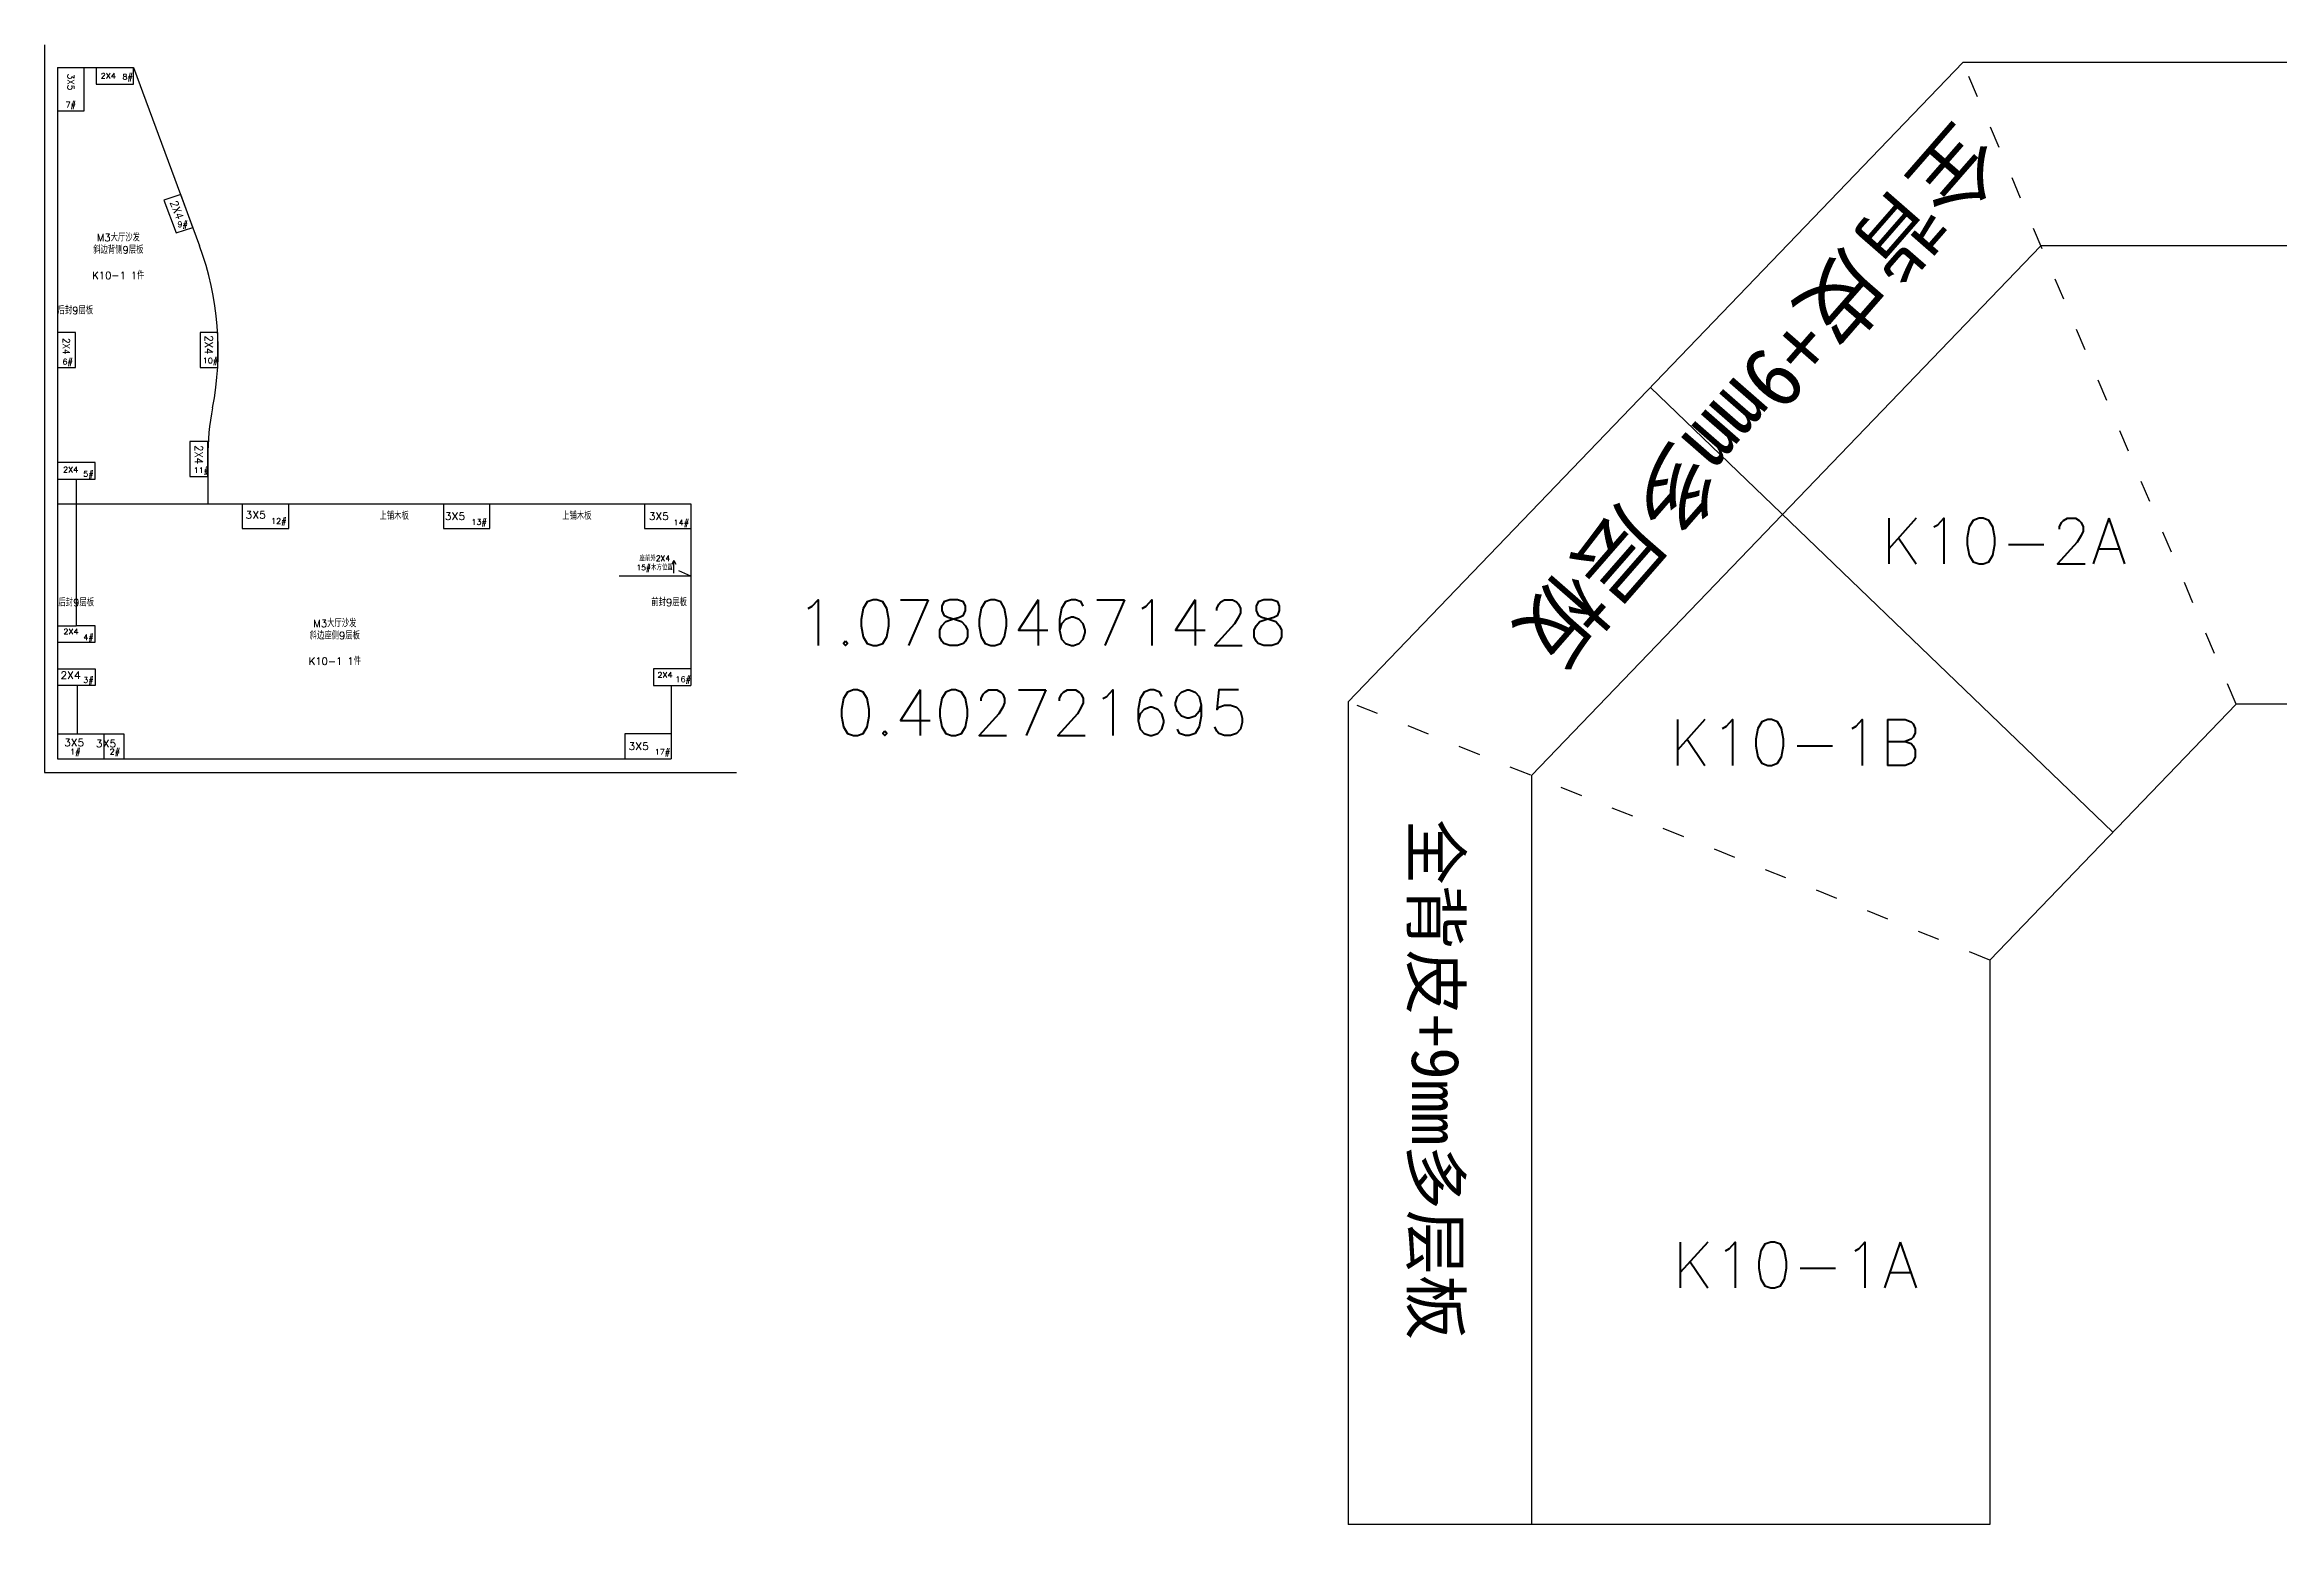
# Model space of a CAD drawing. Header units: millimetres. Extents: x 1725838 to 1745173, y -304752 to -289676.
# Drawn here: x 1738088 to 1740526, y -292362 to -290748 of the extents above; entities that cross this region are included whole.
import ezdxf

# ---------------------------------------------------------------- set-up
doc = ezdxf.new("R2010")
doc.units = ezdxf.units.MM
doc.linetypes.add('ACAD_ISO03W100', pattern=[30, 12, -18])
doc.styles.get("Standard").update_dxf_attribs({"font": 'simplex.shx', "bigfont": 'gbcbig.shx'})

msp = doc.modelspace()

# ---------------------------------------------------------------- linework, layer by layer
at = {"color": 7, "lineweight": -3}
for p, q in [((1738087.6, -290747.8), (1738087.6, -291541.8)), ((1738101.7, -290772.8), (1738101.7, -291526.8)), ((1738101.7, -290772.8), (1738184.7, -290772.8)), ((1738265.5, -291198.2), (1738265.5, -291248.8)), ((1738101.7, -291248.8), (1738792.7, -291248.8)), ((1738792.7, -291248.8), (1738792.7, -291446.8)), ((1738771.1, -291446.8), (1738792.7, -291446.8)), ((1738771.1, -291446.8), (1738771.1, -291526.8)), ((1738101.7, -291526.8), (1738771.1, -291526.8)), ((1738087.6, -291541.8), (1738842.3, -291541.8))]:
    msp.add_line(p, q, dxfattribs=at)
at = {"color": 1}
for p, q in [((1738130.8, -290819.8), (1738130.8, -290772.8)), ((1738143.7, -290772.8), (1738143.7, -290790.8)), ((1738184.7, -290790.8), (1738184.7, -290772.8)), ((1738143.7, -290790.8), (1738184.7, -290790.8)), ((1738101.7, -290819.8), (1738130.8, -290819.8)), ((1738236, -290911.4), (1738217.6, -290917.3)), ((1738217.6, -290917.3), (1738230.9, -290953.2)), ((1738249.3, -290947.4), (1738236, -290911.4)), ((1738230.9, -290953.2), (1738249.3, -290947.4)), ((1738121.1, -291061.9), (1738101.7, -291061.9)), ((1738121.1, -291099.9), (1738121.1, -291061.9)), ((1738276.5, -291061.9), (1738257.1, -291061.9)), ((1738257.1, -291061.9), (1738257.1, -291099.9)), ((1738276.5, -291099.9), (1738276.5, -291061.9)), ((1738101.7, -291099.9), (1738121.1, -291099.9)), ((1738257.1, -291099.9), (1738276.5, -291099.9)), ((1738265.5, -291180.8), (1738246.1, -291180.8)), ((1738246.1, -291180.8), (1738246.1, -291218.8)), ((1738265.5, -291218.8), (1738265.5, -291180.8)), ((1738142.6, -291203.8), (1738101.7, -291203.8)), ((1738142.6, -291221.8), (1738142.6, -291203.8)), ((1738246.1, -291218.8), (1738265.5, -291218.8)), ((1738101.7, -291221.8), (1738122.1, -291221.8)), ((1738122.1, -291221.8), (1738122.1, -291381.8)), ((1738122.1, -291221.8), (1738142.6, -291221.8)), ((1738303.2, -291248.8), (1738303.2, -291275.8)), ((1738353.9, -291275.8), (1738353.9, -291248.8)), ((1738522.6, -291248.8), (1738522.6, -291275.8)), ((1738573.3, -291275.8), (1738573.3, -291248.8)), ((1738742, -291248.8), (1738742, -291275.8)), ((1738303.2, -291275.8), (1738353.9, -291275.8)), ((1738522.6, -291275.8), (1738573.3, -291275.8)), ((1738742, -291275.8), (1738792.7, -291275.8)), ((1738774, -291310.5), (1738771.8, -291314.5)), ((1738774, -291324.4), (1738774, -291310.5)), ((1738774, -291310.5), (1738776.2, -291314.5)), ((1738792.7, -291327.8), (1738714.5, -291327.8)), ((1738792.7, -291327.8), (1738779.4, -291321.7)), ((1738101.7, -291381.8), (1738122.1, -291381.8)), ((1738142.6, -291381.8), (1738122.1, -291381.8)), ((1738142.6, -291399.8), (1738142.6, -291381.8)), ((1738101.7, -291399.8), (1738142.6, -291399.8)), ((1738101.7, -291428.8), (1738142.6, -291428.8)), ((1738142.6, -291428.8), (1738142.6, -291446.8)), ((1738751.7, -291428.8), (1738751.7, -291446.8)), ((1738792.7, -291428.8), (1738751.7, -291428.8)), ((1738123.2, -291446.8), (1738101.7, -291446.8)), ((1738142.6, -291446.8), (1738123.2, -291446.8)), ((1738123.2, -291446.8), (1738123.2, -291499.8)), ((1738751.7, -291446.8), (1738771.1, -291446.8)), ((1739509.8, -291464.7), (1739509.8, -292362.2)), ((1738101.7, -291499.8), (1738152.3, -291499.8)), ((1738123.2, -291499.8), (1738173.9, -291499.8)), ((1738152.3, -291499.8), (1738152.3, -291526.8)), ((1738173.9, -291499.8), (1738173.9, -291526.8)), ((1738720.5, -291499.8), (1738720.5, -291526.8)), ((1738771.1, -291499.8), (1738720.5, -291499.8)), ((1740209.8, -292362.2), (1739509.8, -292362.2))]:
    msp.add_line(p, q, dxfattribs=at)
msp.add_line((1738184.7, -290772.8), (1738256.6, -290967.2))
at = {"color": 6}
for p, q in [((1740180.4, -290767.2), (1739509.8, -291464.7)), ((1742264.8, -290767.2), (1740180.4, -290767.2))]:
    msp.add_line(p, q, dxfattribs=at)
at = {"color": 1, "linetype": 'ACAD_ISO03W100', "ltscale": 2}
for p, q in [((1740478.5, -291467.2), (1740180.4, -290767.2)), ((1740209.8, -291746.6), (1739509.8, -291464.7))]:
    msp.add_line(p, q, dxfattribs=at)
at = {"color": 4}
for p, q in [((1740265.6, -290967.2), (1739709.8, -291545.3)), ((1740344.2, -291606.9), (1739839.5, -291121.8)), ((1739709.8, -291545.3), (1739709.8, -292362.2))]:
    msp.add_line(p, q, dxfattribs=at)
msp.add_lwpolyline([(1742602, -292362.2), (1742602, -291437.5), (1742176.1, -290967.2), (1740265.6, -290967.2)], dxfattribs=at)
at = {"color": 1}
msp.add_lwpolyline([(1742102, -292362.2), (1742102, -291630.2), (1741954.4, -291467.2), (1740478.5, -291467.2), (1740209.8, -291746.6), (1740209.8, -292362.2)], dxfattribs=at)
at = {"lineweight": -3}
for centre, major_axis, end_param in [((1737899.7, -291080.9), (-377.3, 0), 3.472214), ((1738588.9, -291198.2), (323.4, 0), 3.141593)]:
    msp.add_ellipse(centre, major_axis=major_axis, ratio=0.927604, start_param=2.959999, end_param=end_param, dxfattribs=at)

# ---------------------------------------------------------------- texts
at = {"color": 1, "width": 0.927604}
for s, height, p in [('3X5', 7.55, (1738112.4, -290779.5)), ('2X4', 7.55, (1738107.6, -291067.8)), ('2X4', 8.62, (1738262.5, -291065)), ('2X4', 8.62, (1738251.5, -291184.7))]:
    msp.add_text(s, height=height, rotation=270, dxfattribs=at).set_placement(p)
at = {"color": 1, "width": 1.078047}
for s, height, p in [('2X4', 6, (1738148.7, -290784.8)), ('8#', 6, (1738172.4, -290785.8)), ('7#', 6, (1738110.4, -290816.3)), ('9#', 6, (1738232.5, -290946.8)), ('6#', 6, (1738107, -291096.7)), ('10#', 6, (1738260.1, -291095.4)), ('2X4', 6, (1738107.6, -291214.5)), ('5#', 6, (1738129.7, -291219.1)), ('11#', 6, (1738250.1, -291215)), ('3X5', 8, (1738306.8, -291264.8)), ('12#', 6, (1738334.6, -291270.4)), ('3X5', 8, (1738524.2, -291266.3)), ('13#', 6, (1738553.1, -291271.6)), ('3X5', 8, (1738746.6, -291266.3)), ('14#', 6, (1738773.7, -291272.1)), ('2X4', 6, (1738108, -291391.1)), ('4#', 6, (1738129.7, -291397.4)), ('2X4', 8, (1738104.8, -291439.8)), ('3#', 6, (1738129.7, -291444)), ('2X4', 6, (1738756.1, -291438.4)), ('16#', 6, (1738775.8, -291443.2)), ('3X5', 8, (1738108.7, -291513.3)), ('3X5', 8, (1738143.5, -291514.3)), ('3X5', 8, (1738724.6, -291517.3)), ('1#', 6, (1738115.4, -291522.2)), ('2#', 6, (1738158.5, -291522.1)), ('17#', 6, (1738753.1, -291522.4))]:
    msp.add_text(s, height=height, dxfattribs=at).set_placement(p)
at = {"color": 1, "oblique": 2.6448, "width": 0.943458}
msp.add_text('2X4', height=8.55, rotation=290.3048, dxfattribs=at).set_placement((1738224.2, -290919.7))
for insert, char_height, width, attachment_point, rotation in [((1740170.1, -290823.2), 68.047, 788.267, 7, 228.8784), ((1739572.9, -292161.1), 52.098, 607.467, 9, 270)]:
    msp.add_mtext('{\\fNSimSun|b0|i0|c134|p49;\\C0;全背皮+9mm多层板}', dxfattribs=dict(insert=insert, char_height=char_height, width=width, attachment_point=attachment_point, rotation=rotation))
at = {"color": 1, "attachment_point": 5}
for s, insert, char_height in [('\\A1;M3大厅沙发\\P斜边背侧9层板', (1738168, -290965.1), 8), ('\\A1;K10-1 1件', (1738168, -290999.6), 8), ('\\A1;后封9层板', (1738121.1, -291037.9), 8), ('\\A1;上铺木板', (1738468.9, -291262.1), 8), ('\\A1;上铺木板', (1738668.2, -291262.1), 8), ('\\A1;座前外2X4\\P15#木方位置', (1738753.2, -291314.2), 6), ('\\A1;后封9层板', (1738122.1, -291356.6), 8), ('\\A1;前封9层板', (1738768.9, -291356.4), 8), ('\\A1;1.07804671428', (1739175.7, -291378.4), 50), ('\\A1;M3大厅沙发\\P斜边座侧9层板', (1738404.2, -291386), 8), ('\\A1;K10-1 1件', (1738404.2, -291420.5), 8), ('\\A1;0.402721695', (1739175.7, -291476.7), 50)]:
    msp.add_mtext(s, dxfattribs=dict(at, insert=insert, char_height=char_height))
at = {"color": 3, "char_height": 50, "attachment_point": 5}
for s, insert in [('\\A1;K10-2A', (1740224.9, -291289.4)), ('\\A1;K10-1B', (1739997.5, -291509.2)), ('\\A1;K10-1A', (1739997.5, -292079.2))]:
    msp.add_mtext(s, dxfattribs=dict(at, insert=insert))

doc.saveas('drawing.dxf')
